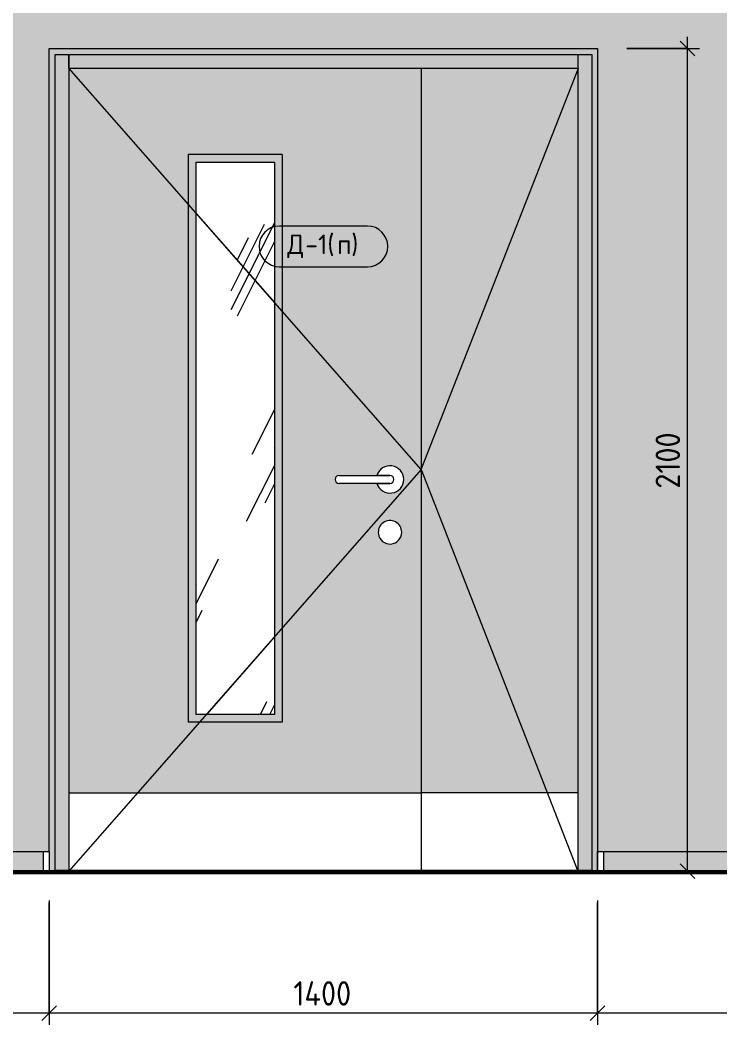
# Model space of a CAD drawing. Header units: millimetres. Extents: x -2711 to 60377, y -1987 to 15400.
# Drawn here: x 36805 to 38592, y 3807 to 6373 of the extents above; entities that cross this region are included whole.
import ezdxf

# ---------------------------------------------------------------- set-up
doc = ezdxf.new("R2010")
doc.units = ezdxf.units.MM
for name, color, linetype, lineweight in [('A-ANNO-DIMS', 7, 'Continuous', 9), ('A-ANNO-DIMS-25', 7, 'Continuous', 9), ('A-DETL', 7, 'Continuous', 9), ('A-DOOR', 7, 'Continuous', 9), ('A-DOOR-FRAM-1', 7, 'Continuous', 9), ('A-DOOR-IDEN', 7, 'Continuous', 9), ('A-FLOR', 7, 'Continuous', 9), ('A-GENM', 7, 'Continuous', 9), ('A-WALL-PATT', 7, 'Continuous', 9), ('I-WALL', 7, 'Continuous', 9)]:
    doc.layers.add(name, color=color, linetype=linetype, lineweight=lineweight)
doc.layers.add('A-FLOR-FNSH-1', color=7, linetype='Continuous', lineweight=30, true_color=0x3c3c3c)
doc.styles.add('GOST Common_1', font='GOST_Common.ttf', dxfattribs={"height": 50})
doc.styles.add('ISOCPEUR_1', font='isocpeur.ttf', dxfattribs={"width": 0.9, "height": 62.5})
doc.dimstyles.new('ISO-2_5_0_9К_БОЛЬШОЙ_1', dxfattribs={"dimscale": 304.8, "dimtxt": 62.248823, "dimasz": 0.123031, "dimexe": 0.098425, "dimexo": 0.246063, "dimgap": 0, "dimtad": 1, "dimdec": 0, "dimrnd": 10, "dimzin": 0, "dimdsep": 46, "dimtxsty": 'ISOCPEUR_1', "dimblk1": 'OBLIQUE', "dimblk2": 'OBLIQUE', "dimsah": 1, "dimcen": 0.09, "dimdle": 0.098425, "dimazin": 0, "dimtfac": 1, "dimtdec": 4, "dimtix": 1, "dimtmove": 0, "dimatfit": 3, "dimfxl": 1, "dimtvp": 1, "dimtolj": 1, "dimtzin": 0, "dimarcsym": 2})

# ---------------------------------------------------------------- blocks, each defined once
blk = doc.blocks.new('110_Дверь_СКБ_2Ст - Д-1 Лестничная клетка EIS60-24280000-Развертка 2_58-2')
at = {"layer": 'A-DOOR'}
h = blk.add_hatch(color=256, dxfattribs=at)
h.paths.add_polyline_path([(-3235, 4400), (-2335, 4400), (-2335, 6250), (-3235, 6250), (-3235, 4437.8)])
h.paths.add_polyline_path([(-2910, 4600), (-2910, 6010), (-2710, 6010), (-2710, 4600), (-2891.2, 4600)])
h.paths.add_polyline_path([(-2412.9, 5035.1), (-2420.3, 5035.5), (-2427.5, 5037.7), (-2434.4, 5042.2), (-2439, 5047), (-2442.7, 5053.5), (-2444.7, 5060.7), (-2444.7, 5068.8), (-2443, 5075.6), (-2439, 5082.8), (-2434.4, 5087.9), (-2428.1, 5092), (-2420.9, 5094.4), (-2413.4, 5095), (-2405.9, 5093.6), (-2399.1, 5090.4), (-2393.2, 5085.6), (-2388.7, 5079.5), (-2386, 5072.5), (-2385, 5065), (-2386, 5057.5), (-2388.7, 5050.6), (-2393, 5044.6), (-2398.8, 5039.8), (-2405.5, 5036.5), (-2410.8, 5035.5)])
h.paths.add_polyline_path([(-2414.5, 5165), (-2424.3, 5166.4), (-2431.9, 5169.3), (-2439.2, 5174.7), (-2444.9, 5181.7), (-2448.5, 5190), (-2545, 5190), (-2547.6, 5190.3), (-2550, 5191.3), (-2552.1, 5192.9), (-2553.7, 5195), (-2554.7, 5197.4), (-2555, 5200), (-2554.7, 5202.6), (-2553.7, 5205), (-2552.1, 5207.1), (-2550, 5208.7), (-2547.6, 5209.7), (-2545, 5210), (-2448.5, 5210), (-2444.9, 5218.3), (-2439.2, 5225.3), (-2431.9, 5230.7), (-2423.5, 5234), (-2414.5, 5235), (-2405.5, 5233.7), (-2397.2, 5230.1), (-2390.1, 5224.6), (-2384.6, 5217.3), (-2381.2, 5209), (-2380, 5200), (-2381.2, 5191), (-2384.6, 5182.7), (-2390.1, 5175.4), (-2397.2, 5169.9), (-2405.8, 5166.3), (-2412.4, 5165.3)])
blk.add_hatch(color=256, dxfattribs=at).paths.add_polyline_path([(-1935, 4400), (-1935, 6250), (-2335, 6250), (-2335, 4400), (-1957.4, 4400)])
h = blk.add_hatch(dxfattribs=at)
h.set_pattern_fill('FP_21', color=256, style=0, pattern_type=2)
h.set_pattern_definition([(63.435, (63.5, 31.75), (-255.583, 766.747), [317.5, -190.5, 317.5, -190.5, -403.903]), (63.435, (63.5, 31.75), (-255.583, 766.747), [-1016, 127, -276.9]), (63.435, (47.6, 47.6), (-255.583, 766.747), [254, -317.5, 190.5, -190.5, -467.403]), (63.435, (47.6, 47.6), (-255.583, 766.747), [-952.5, 222.25, -245.15]), (63.435, (47.6, 95.25), (-255.583, 766.747), [190.5, -381, 127, -190.5, -530.903]), (63.435, (47.6, 95.25), (-255.583, 766.747), [-889, 285.75, -245.15]), (63.435, (95.25, 47.6), (-255.583, 766.747), [190.5, -381, 158.75, -6404.65]), (63.435, (142.9, 95.25), (-255.583, 766.747), [95.25, -476.25, 63.5, -6499.9]), (63.435, (63.5, 174.6), (-255.583, 766.747), [63.5, -476.25, 63.5, -254, -562.653]), (63.435, (63.5, 174.6), (-255.583, 766.747), [-857.25, 158.75, -403.9]), (63.435, (349.25, 127), (-255.583, 766.747), [317.5, -476.25, 381, -251.503]), (63.435, (349.25, 79.4), (-255.583, 766.747), [444.5, -317.5, 476.25, -188.003]), (63.435, (381, 95.25), (-255.583, 766.747), [508, -254, 381, -276.903]), (63.435, (428.6, 142.9), (-255.583, 766.747), [317.5, -444.5, 254, -403.903]), (63.435, (381, 238.1), (-255.583, 766.747), [158.75, -635, 190.5, -435.653]), (63.435, (476.25, 190.5), (-255.583, 766.747), [127, -635, 127, -530.903])])
h.paths.add_polyline_path([(-2710, 4600), (-2710, 6010), (-2910, 6010), (-2910, 4600), (-2891.2, 4600)])
at = {"layer": 'A-DOOR-FRAM-1'}
for points in [[(-3285, 4200), (-3270, 4200), (-3270, 6285), (-1900, 6284.8), (-1900, 4202), (-1899.6, 4202), (-1899.6, 4200), (-1885, 4200), (-1885, 6300), (-3285, 6300), (-3285, 4250)], [(-3269.5, 4200), (-3269.5, 4202), (-3235, 4202), (-3235, 6285), (-3270, 6285), (-3270, 4200)], [(-1957.4, 6250), (-1935, 6250), (-1935, 6285), (-3235, 6285), (-3235, 6250), (-2335, 6250)], [(-1900, 4202), (-1900, 6285), (-1935, 6285), (-1935, 4202), (-1912.3, 4202)]]:
    blk.add_hatch(color=256, dxfattribs=at).paths.add_polyline_path(points)
at = {"layer": 'A-DOOR'}
for p, q in [((-2335, 6250), (-2335, 4400)), ((-2335, 6250), (-2335, 4400)), ((-2690, 6030), (-2930, 6030)), ((-2930, 6030), (-2930, 4580)), ((-2690, 6030), (-2690, 4580)), ((-2910, 4600), (-2910, 6010)), ((-2910, 6010), (-2710, 6010)), ((-2710, 6010), (-2710, 4600)), ((-2910, 5878.9), (-2710, 5651.4)), ((-2545, 5210), (-2415, 5210)), ((-2415, 5210), (-2448.5, 5210)), ((-2415, 5190), (-2545, 5190)), ((-2448.5, 5190), (-2415, 5190)), ((-2710, 4797.9), (-2883.8, 4600)), ((-2710, 4600), (-2910, 4600)), ((-2690, 4580), (-2930, 4580)), ((-3235, 4400), (-2335, 4400)), ((-2335, 4400), (-2335, 4202)), ((-1935, 4400), (-2335, 4400)), ((-2335, 4400), (-2335, 4202))]:
    blk.add_line(p, q, dxfattribs=at)
for centre, radius, start, end in [((-2415, 5200), 35, 0, 163.3985), ((-2545, 5200), 10, 90, 270), ((-2415, 5200), 10, 270, 90), ((-2415, 5200), 10, 270, 90), ((-2415, 5200), 35, 196.6015, 0), ((-2415, 5065), 30, 0, 188.1699), ((-2415, 5065), 30, 188.1699, 0)]:
    blk.add_arc(centre, radius, start, end, dxfattribs=at)
at = {"layer": 'A-DOOR-FRAM-1'}
for p, q in [((-3270, 4200), (-3270, 6285)), ((-3270, 6285), (-1900, 6285)), ((-3235, 6250), (-3235, 6285)), ((-3235, 6285), (-3235, 4202)), ((-1935, 6285), (-1935, 6250)), ((-1935, 6285), (-1935, 4202)), ((-1900, 6285), (-1900, 4202)), ((-3235, 6250), (-1935, 6250))]:
    blk.add_line(p, q, dxfattribs=at)
blk = doc.blocks.new('Плинтус - Плинтус темный _ст_школа_-32862019-Развертка 2_58-2')
at = {"layer": 'A-GENM'}
blk.add_hatch(color=256, dxfattribs=at).paths.add_polyline_path([(-3490, 4200), (-3300, 4200), (-3300, 4250), (-4015, 4250), (-4015, 4202), (-3988.1, 4202), (-3988.1, 4200), (-3513.7, 4200)])
for p, q in [((-4030, 4202), (-4030, 4250)), ((-4030, 4250), (-4015, 4250)), ((-4015, 4250), (-3300, 4250)), ((-4015, 4250), (-4015, 4202)), ((-3300, 4250), (-3285, 4250)), ((-3300, 4200), (-3300, 4250)), ((-3285, 4250), (-3285, 4200))]:
    blk.add_line(p, q, dxfattribs=at)
blk = doc.blocks.new('Плинтус - Плинтус темный _ст_школа_-32862025-Развертка 2_58-2')
at = {"layer": 'A-GENM'}
blk.add_hatch(color=256, dxfattribs=at).paths.add_polyline_path([(-1286, 4200), (-1286, 4250), (-1870, 4250), (-1870, 4200), (-1334.9, 4200)])
for p, q in [((-1885, 4200), (-1885, 4250)), ((-1885, 4250), (-1870, 4250)), ((-1870, 4250), (-1286, 4250)), ((-1870, 4250), (-1870, 4200))]:
    blk.add_line(p, q, dxfattribs=at)
blk = doc.blocks.new('DIMBLOCK19-Развертка 2_58-2')
at = {"layer": 'A-ANNO-DIMS-25'}
for p, q in [((38279.8, 4125), (38279.8, 3807.3)), ((38279.8, 3837.3), (38279.8, 4120)), ((39618.3, 4125), (39618.3, 3807.3)), ((39618.3, 3837.3), (39618.3, 4120)), ((39618.3, 3837.3), (38279.8, 3837.3))]:
    blk.add_line(p, q, dxfattribs=at)
at = {"layer": 'A-ANNO-DIMS-25', "lineweight": 20}
for p, q in [((38279.8, 3837.3), (38298.5, 3856.1)), ((39618.3, 3837.3), (39637, 3856.1)), ((38279.8, 3837.3), (38261, 3818.6)), ((39618.3, 3837.3), (39599.5, 3818.6))]:
    blk.add_line(p, q, dxfattribs=at)
at = {"layer": 'A-ANNO-DIMS-25', "color": 0, "insert": (38872.4, 3919), "char_height": 62.5, "width": 183.873, "attachment_point": 1, "line_spacing_factor": 1.149209, "style": 'ISOCPEUR_1'}
blk.add_mtext('1340', dxfattribs=at)
blk = doc.blocks.new('_Oblique')
at = {"color": 0, "linetype": 'ByBlock', "lineweight": -2}
blk.add_line((-0.5, -0.5), (0.5, 0.5), dxfattribs=at)
blk = doc.blocks.new('DIMBLOCK20-Развертка 2_58-2')
at = {"layer": 'A-ANNO-DIMS-25'}
for p, q in [((36879.8, 4125), (36879.8, 3807.3)), ((36879.8, 3837.3), (36879.8, 4120)), ((38279.8, 4125), (38279.8, 3807.3)), ((38279.8, 3837.3), (38279.8, 4120)), ((38279.8, 3837.3), (36879.8, 3837.3))]:
    blk.add_line(p, q, dxfattribs=at)
at = {"layer": 'A-ANNO-DIMS-25', "lineweight": 20}
for p, q in [((36879.8, 3837.3), (36898.5, 3856.1)), ((38279.8, 3837.3), (38298.5, 3856.1)), ((36879.8, 3837.3), (36861, 3818.6)), ((38279.8, 3837.3), (38261, 3818.6))]:
    blk.add_line(p, q, dxfattribs=at)
at = {"layer": 'A-ANNO-DIMS-25', "color": 0, "insert": (37503.2, 3919), "char_height": 62.5, "width": 183.873, "attachment_point": 1, "line_spacing_factor": 1.149209, "style": 'ISOCPEUR_1'}
blk.add_mtext('1400', dxfattribs=at)
blk = doc.blocks.new('DIMBLOCK21-Развертка 2_58-2')
at = {"layer": 'A-ANNO-DIMS-25'}
for p, q in [((36134.8, 4125), (36134.8, 3807.3)), ((36134.8, 3837.3), (36134.8, 4120)), ((36879.8, 4125), (36879.8, 3807.3)), ((36879.8, 3837.3), (36879.8, 4120)), ((36879.8, 3837.3), (36134.8, 3837.3))]:
    blk.add_line(p, q, dxfattribs=at)
at = {"layer": 'A-ANNO-DIMS-25', "lineweight": 20}
for p, q in [((36134.8, 3837.3), (36153.5, 3856.1)), ((36879.8, 3837.3), (36898.5, 3856.1)), ((36134.8, 3837.3), (36116, 3818.6)), ((36879.8, 3837.3), (36861, 3818.6))]:
    blk.add_line(p, q, dxfattribs=at)
at = {"layer": 'A-ANNO-DIMS-25', "color": 0, "insert": (36448, 3919), "char_height": 62.5, "width": 142.215, "attachment_point": 1, "line_spacing_factor": 1.149209, "style": 'ISOCPEUR_1'}
blk.add_mtext('750', dxfattribs=at)
blk = doc.blocks.new('М_двери - Типоразмер_рамка-25223575-Развертка 2_58-2')
at = {"layer": 'A-DOOR-IDEN'}
for p, q in [((-2472.6, 5846.9), (-2697.4, 5846.9)), ((-2697.4, 5742.9), (-2472.6, 5742.9))]:
    blk.add_line(p, q, dxfattribs=at)
for centre, start, end in [((-2697.4, 5794.9), 90, 270), ((-2472.6, 5794.9), 270, 90)]:
    blk.add_arc(centre, 52, start, end, dxfattribs=at)
blk = doc.blocks.new('DIMBLOCK29-Развертка 2_58-2')
at = {"layer": 'A-ANNO-DIMS-25', "lineweight": 20}
for p, q in [((38509.8, 6300), (38491, 6318.7)), ((38509.8, 6300), (38528.5, 6281.2)), ((38509.8, 4200), (38491, 4218.7)), ((38509.8, 4200), (38528.5, 4181.2))]:
    blk.add_line(p, q, dxfattribs=at)
at = {"layer": 'A-ANNO-DIMS-25'}
for p, q in [((38509.8, 4200), (38509.8, 6330)), ((38354.8, 6300), (38539.8, 6300)), ((38509.8, 6300), (38354.8, 6300)), ((38558.3, 4200), (38479.8, 4200)), ((38509.8, 4200), (38558.3, 4200))]:
    blk.add_line(p, q, dxfattribs=at)
at = {"layer": 'A-ANNO-DIMS-25', "color": 0, "insert": (38428.1, 5176.4), "char_height": 62.5, "width": 176.691, "attachment_point": 1, "rotation": 90, "line_spacing_factor": 1.149209, "style": 'ISOCPEUR_1'}
blk.add_mtext('2100', dxfattribs=at)

msp = doc.modelspace()

# ---------------------------------------------------------------- hatches: boundary and pattern name
at = {"layer": 'A-FLOR'}
msp.add_hatch(color=256, dxfattribs=at).paths.add_polyline_path([(37584.9, 4200), (38265.2, 4200), (38265.2, 4202), (36895.3, 4202), (36895.3, 4200), (37454.8, 4200)])
at = {"layer": 'A-WALL-PATT'}
msp.add_hatch(color=256, dxfattribs=at).paths.add_polyline_path([(36879.8, 4250), (36879.8, 6300), (38279.8, 6300), (38279.8, 4250), (38893.8, 4250), (38893.8, 7600), (36134.8, 7600), (36134.8, 4250), (36864.8, 4250)])

# ---------------------------------------------------------------- linework, layer by layer
at = {"layer": 'A-DETL'}
for q in [(36929.8, 6250), (38231.2, 6250), (36929.8, 4200), (38229.8, 4200)]:
    msp.add_line((37829.8, 5225), q, dxfattribs=at)
at = {"layer": 'A-FLOR'}
for p, q in [((36895.3, 4202), (38265.2, 4202)), ((36895.3, 4200), (36895.3, 4202)), ((38265.2, 4202), (38265.2, 4200))]:
    msp.add_line(p, q, dxfattribs=at)
at = {"layer": 'A-FLOR-FNSH-1'}
for p, q in [((20154.4, 4195), (40054.8, 4195)), ((40054.8, 4200), (36069.8, 4200))]:
    msp.add_line(p, q, dxfattribs=at)
at = {"layer": 'I-WALL'}
for p, q in [((36879.8, 4250), (36879.8, 6300)), ((36879.8, 6300), (38279.8, 6300)), ((38279.8, 6300), (38279.8, 4200))]:
    msp.add_line(p, q, dxfattribs=at)

# ---------------------------------------------------------------- block references
at = {"layer": 'A-DOOR'}
msp.add_blockref('110_Дверь_СКБ_2Ст - Д-1 Лестничная клетка EIS60-24280000-Развертка 2_58-2', (40164.8, 0), dxfattribs=at)
at = {"layer": 'A-DOOR-IDEN'}
msp.add_blockref('М_двери - Типоразмер_рамка-25223575-Развертка 2_58-2', (40164.8, 0), dxfattribs=at)
at = {"layer": 'A-GENM'}
for name in ['Плинтус - Плинтус темный _ст_школа_-32862019-Развертка 2_58-2', 'Плинтус - Плинтус темный _ст_школа_-32862025-Развертка 2_58-2']:
    msp.add_blockref(name, (40164.8, 0), dxfattribs=at)

# ---------------------------------------------------------------- texts
at = {"layer": 'A-DOOR-IDEN', "char_height": 50, "attachment_point": 1, "style": 'GOST Common_1'}
for s, insert, width in [('\\fGOST Common|b0|i0|c204|p34|;Д', (37487.3, 5825.2), 56.118), ('-1(', (37533.6, 5825.2), 98.207), ('\\fGOST Common|b0|i0|c204|p34|;)', (37651.1, 5825.2), 24.051), ('\\fGOST Common|b0|i0|c204|p34|;п', (37614.7, 5825.2), 44.093)]:
    msp.add_mtext(s, dxfattribs=dict(at, insert=insert, width=width))

# ---------------------------------------------------------------- dimensions: what is measured, and where the dimension line sits
at = {"layer": 'A-ANNO-DIMS'}
dim = msp.add_linear_dim(base=(38509.8, 6300), p1=(38483.3, 4200), p2=(38279.8, 6300), angle=90, dimstyle='ISO-2_5_0_9К_БОЛЬШОЙ_1', override={"dimpost": '<>', "dimfxl": 2109.835445}, dxfattribs=at)
dim.commit()
dim.dimension.update_dxf_attribs({"geometry": 'DIMBLOCK29-Развертка 2_58-2', "text_midpoint": (38478.5, 5250)})
for base, p1, p2, override, picture, middle in [((36134.8, 3837.3), (36879.8, 4200), (36134.8, 4200), {"dimpost": '<>', "dimfxl": 745}, 'DIMBLOCK21-Развертка 2_58-2', (36507.3, 3868.6)), ((36879.8, 3837.3), (38279.8, 4200), (36879.8, 4200), {"dimpost": '<>', "dimfxl": 1400}, 'DIMBLOCK20-Развертка 2_58-2', (37579.8, 3868.6)), ((38279.78278, 3837.32196), (39618.2828, 4200), (38279.78278, 4200), {"dimpost": '<>', "dimfxl": 1338.500018}, 'DIMBLOCK19-Развертка 2_58-2', (38949.03279, 3868.57196))]:
    dim = msp.add_linear_dim(base=base, p1=p1, p2=p2, dimstyle='ISO-2_5_0_9К_БОЛЬШОЙ_1', override=override, dxfattribs=at)
    dim.commit()
    dim.dimension.update_dxf_attribs({"geometry": picture, "text_midpoint": middle})

doc.saveas('drawing.dxf')
